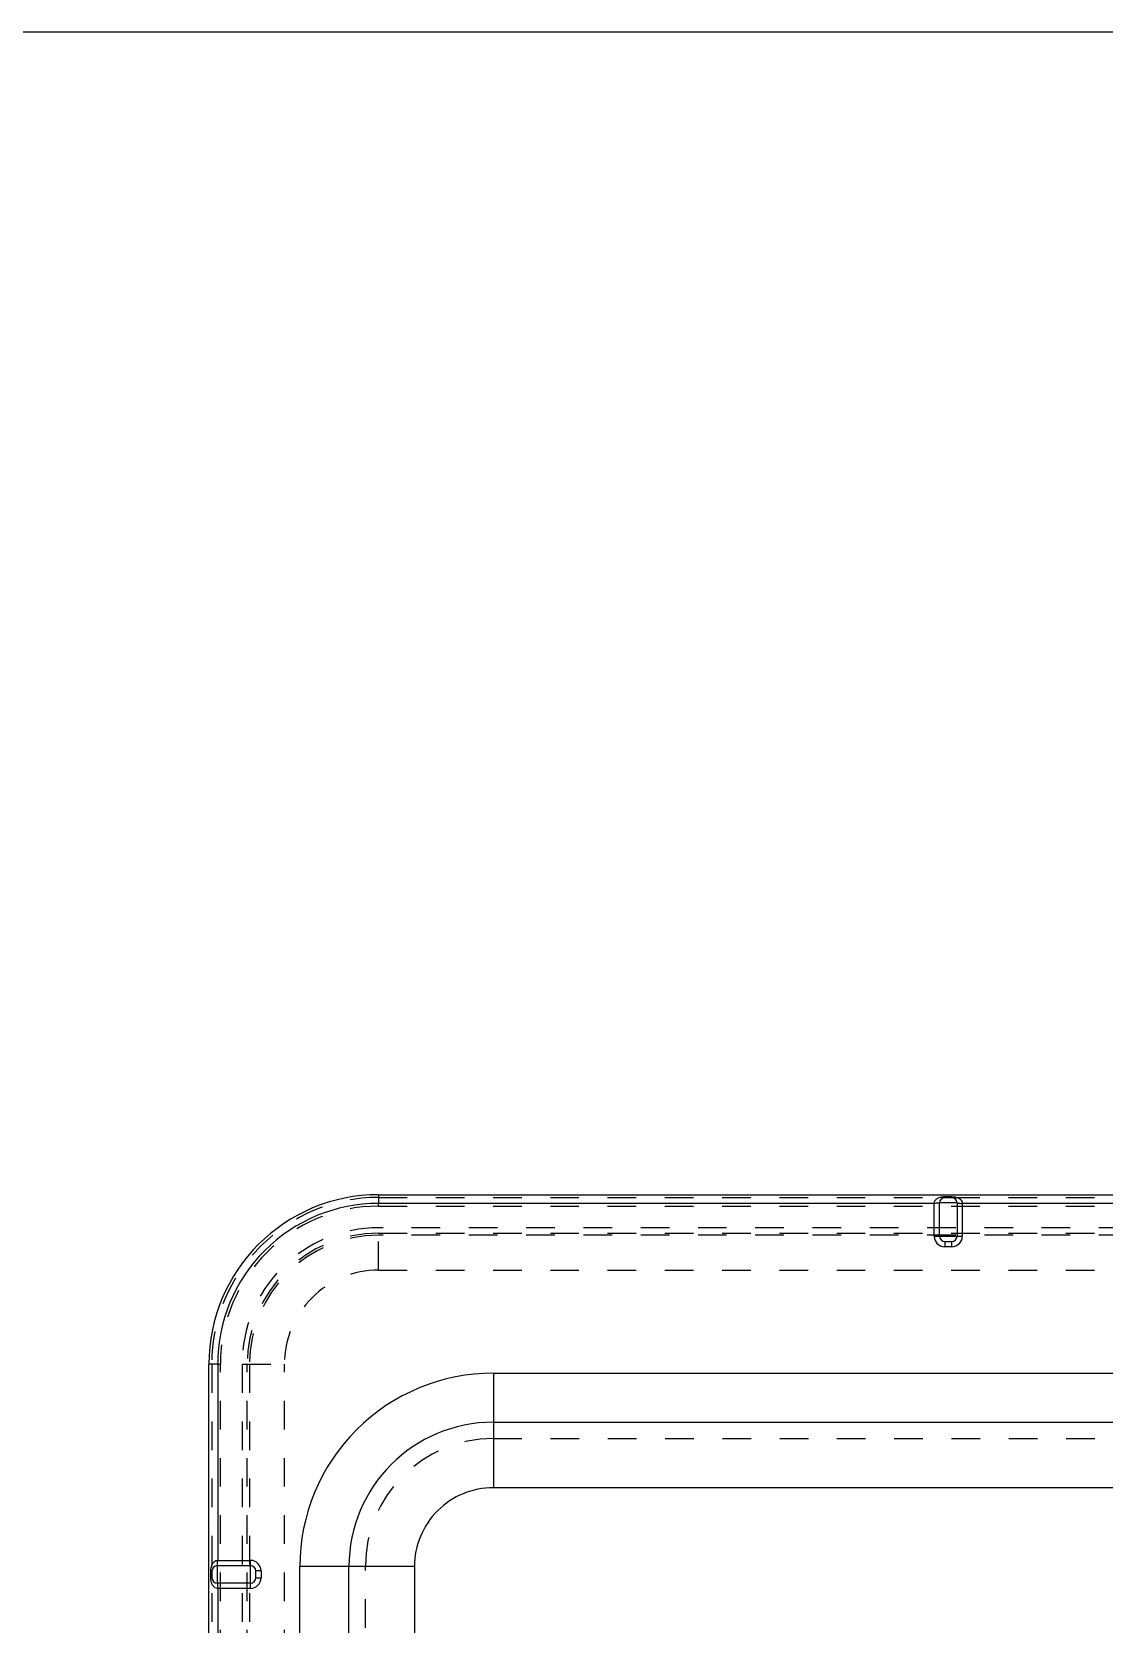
# Model space of a CAD drawing. Header units: millimetres. Extents: x 564 to 2602, y -1989 to 1042.
# Drawn here: x 979.3 to 1040.5, y 102.4 to 193.3 of the extents above; entities that cross this region are included whole.
import ezdxf

# ---------------------------------------------------------------- set-up
doc = ezdxf.new("R2010")
doc.units = ezdxf.units.MM
doc.header["$LTSCALE"] = 16.335
doc.linetypes.add('HIDDEN', pattern=[0.2, 0.1, -0.1])
doc.layers.get('0').update_dxf_attribs({"linetype": 'CONTINUOUS'})
doc.layers.add('DEFAULT_2', color=8, linetype='HIDDEN')

msp = doc.modelspace()

# ---------------------------------------------------------------- linework, layer by layer
at = {"color": 7, "linetype": 'Continuous'}
for p, q in [((999.114, 126.922), (999.114, 126.422)), ((999.114, 126.922), (1048.111, 126.922)), ((1030.814, 126.422), (999.114, 126.422)), ((1030.814, 124.547), (1030.814, 126.422)), ((1031.114, 124.548), (1031.114, 126.448)), ((1032.114, 126.448), (1031.114, 126.448)), ((1031.414, 126.748), (1031.414, 126.813)), ((1031.414, 126.813), (1031.814, 126.813)), ((1031.814, 126.748), (1031.414, 126.748)), ((1031.814, 126.748), (1031.814, 126.813)), ((1032.114, 126.448), (1032.114, 124.548)), ((1032.414, 126.422), (1032.414, 124.547)), ((1048.114, 126.422), (1032.414, 126.422)), ((1030.814, 124.548), (1032.414, 124.548)), ((1031.414, 124.248), (1031.414, 123.948)), ((1031.414, 124.248), (1031.814, 124.248)), ((1031.814, 123.948), (1031.414, 123.948)), ((1031.814, 123.948), (1031.814, 124.248)), ((989.44, 12.248), (989.44, 117.248)), ((989.94, 117.248), (989.44, 117.248)), ((989.94, 117.248), (989.94, 106.048)), ((1005.664, 116.736), (1005.664, 110.198)), ((1005.664, 116.736), (1049.815, 116.736)), ((1005.664, 113.934), (1087.564, 113.934)), ((1087.564, 110.198), (1005.664, 110.198)), ((989.548, 105.048), (989.548, 105.448)), ((989.614, 105.448), (989.548, 105.448)), ((989.614, 105.448), (989.614, 105.048)), ((989.914, 105.748), (989.914, 104.748)), ((989.914, 105.748), (991.814, 105.748)), ((989.94, 106.048), (991.814, 106.048)), ((991.814, 104.448), (991.814, 106.048)), ((992.114, 105.048), (992.114, 105.448)), ((992.414, 105.448), (992.114, 105.448)), ((992.414, 105.448), (992.414, 105.048)), ((994.625, 23.798), (994.625, 105.698)), ((1001.164, 105.698), (994.625, 105.698)), ((997.428, 23.798), (997.428, 105.698)), ((1001.164, 105.698), (1001.164, 23.798)), ((989.614, 105.048), (989.548, 105.048)), ((991.814, 104.748), (989.914, 104.748)), ((992.114, 105.048), (992.414, 105.048)), ((989.94, 104.448), (989.94, 25.048)), ((991.814, 104.448), (989.94, 104.448))]:
    msp.add_line(p, q, dxfattribs=at)
msp.add_lwpolyline([(634.203, 193.293), (1256.991, 193.293), (1256.991, -60.969), (634.203, -60.969)], close=True)
for centre, radius, start, end in [((999.114, 117.248), 9.674, 90, 180), ((999.114, 117.248), 9.174, 89.99976, 179.99999), ((1031.414, 126.448), 0.3, 90, 180), ((1031.814, 126.448), 0.3, 0, 90), ((1032.136, 126.431), 0.277, 16.99748, 26.23692), ((1031.414, 124.548), 0.6, 180.06531, 270.00049), ((1031.414, 124.548), 0.3, 180, 270), ((1031.814, 124.548), 0.3, 270, 0), ((1031.814, 124.548), 0.6, 269.99986, 359.93459), ((1005.664, 105.698), 11.038, 89.99958, 180.00042), ((1005.664, 105.698), 8.236, 90, 180), ((1005.664, 105.698), 4.5, 89.99997, 180.00003), ((989.914, 105.448), 0.3, 90, 180), ((989.931, 105.77), 0.277, 106.99748, 116.23692), ((991.814, 105.448), 0.6, 359.99951, 89.93495), ((991.814, 105.448), 0.3, 0, 90), ((989.914, 105.048), 0.3, 180, 270), ((991.814, 105.048), 0.6, 270.06566, 0.00014), ((991.814, 105.048), 0.3, 270, 360)]:
    msp.add_arc(centre, radius, start, end, dxfattribs=at)
for points, knots in [([(1030.814, 126.422), (1030.813, 126.475), (1030.842, 126.584), (1030.922, 126.656), (1030.964, 126.686)], [0, 0, 0, 0, 0.508304, 1, 1, 1, 1]), ([(1031.114, 126.448), (1031.114, 126.446), (1031.103, 126.444), (1031.089, 126.441), (1031.06, 126.438), (1031.023, 126.435), (1030.978, 126.432), (1030.908, 126.427), (1030.852, 126.424), (1030.814, 126.422)], [0, 0, 0, 0, 0.022073, 0.079643, 0.17191, 0.295901, 0.446847, 0.619598, 1, 1, 1, 1]), ([(1030.964, 126.686), (1031.02, 126.726), (1031.107, 126.766), (1031.197, 126.788), (1031.22, 126.793)], [0, 0, 0, 0, 0.74509, 1, 1, 1, 1]), ([(1031.995, 126.796), (1032.072, 126.781), (1032.221, 126.73), (1032.35, 126.623), (1032.385, 126.554)], [0, 0, 0, 0, 0.503081, 1, 1, 1, 1]), ([(1032.114, 126.448), (1032.114, 126.446), (1032.125, 126.445), (1032.139, 126.442), (1032.168, 126.439), (1032.204, 126.436), (1032.249, 126.432), (1032.32, 126.427), (1032.376, 126.424), (1032.414, 126.422)], [0, 0, 0, 0, 0.020967, 0.078375, 0.170765, 0.294999, 0.446203, 0.619176, 1, 1, 1, 1]), ([(989.566, 105.629), (989.581, 105.706), (989.631, 105.855), (989.738, 105.984), (989.808, 106.019)], [0, 0, 0, 0, 0.503081, 1, 1, 1, 1]), ([(989.914, 105.748), (989.916, 105.748), (989.916, 105.759), (989.92, 105.773), (989.922, 105.802), (989.926, 105.838), (989.929, 105.883), (989.934, 105.954), (989.937, 106.01), (989.94, 106.048)], [0, 0, 0, 0, 0.020967, 0.078375, 0.170765, 0.294999, 0.446203, 0.619176, 1, 1, 1, 1]), ([(989.676, 104.598), (989.636, 104.654), (989.596, 104.741), (989.573, 104.831), (989.569, 104.854)], [0, 0, 0, 0, 0.74509, 1, 1, 1, 1]), ([(989.94, 104.448), (989.886, 104.447), (989.778, 104.476), (989.705, 104.556), (989.676, 104.598)], [0, 0, 0, 0, 0.508304, 1, 1, 1, 1]), ([(989.914, 104.748), (989.916, 104.748), (989.918, 104.737), (989.921, 104.723), (989.924, 104.694), (989.927, 104.657), (989.93, 104.612), (989.934, 104.542), (989.937, 104.486), (989.94, 104.448)], [0, 0, 0, 0, 0.022073, 0.079643, 0.17191, 0.295901, 0.446847, 0.619598, 1, 1, 1, 1])]:
    msp.add_open_spline(points, degree=3, knots=knots, dxfattribs=at)
for points in [[(1031.22, 126.793), (1031.284, 126.806), (1031.349, 126.811), (1031.414, 126.813)], [(1031.814, 126.813), (1031.874, 126.811), (1031.935, 126.807), (1031.995, 126.796)], [(1032.401, 126.512), (1032.41, 126.483), (1032.414, 126.452), (1032.414, 126.422)], [(989.548, 105.448), (989.55, 105.508), (989.555, 105.569), (989.566, 105.629)], [(989.85, 106.035), (989.879, 106.044), (989.909, 106.048), (989.94, 106.048)], [(989.569, 104.854), (989.555, 104.918), (989.55, 104.983), (989.548, 105.048)]]:
    msp.add_open_spline(points, degree=3, dxfattribs=at)
at = {"layer": 'DEFAULT_2', "color": 8, "linetype": 'HIDDEN'}
for p, q in [((999.114, 126.765), (1059.5, 126.765)), ((999.114, 126.265), (999.114, 126.422)), ((999.114, 126.265), (1060, 126.265)), ((999.114, 122.614), (999.114, 125.033)), ((1094.114, 125.033), (999.114, 125.033)), ((999.114, 124.733), (1094.114, 124.733)), ((1094.114, 124.611), (999.114, 124.611)), ((999.114, 122.614), (1094.114, 122.614)), ((989.597, 117.248), (989.597, 12.248)), ((989.94, 117.248), (990.097, 117.248)), ((990.097, 12.248), (990.097, 117.248)), ((991.329, 117.248), (991.329, 12.248)), ((991.329, 117.248), (993.748, 117.248)), ((991.629, 12.248), (991.629, 117.248)), ((991.75, 117.248), (991.75, 12.248)), ((993.748, 12.248), (993.748, 117.248)), ((1005.664, 113), (1087.564, 113)), ((998.362, 23.798), (998.362, 105.698))]:
    msp.add_line(p, q, dxfattribs=at)
for centre, radius, start, end in [((999.114, 117.248), 9.517, 90, 180), ((999.114, 117.248), 9.017, 90.00001, 179.99999), ((999.114, 117.248), 7.785, 89.99991, 180.00009), ((999.114, 117.248), 7.485, 90, 180), ((999.114, 117.248), 7.363, 90, 180), ((999.114, 117.248), 5.366, 89.99993, 180.00007), ((1005.664, 105.698), 7.302, 90, 180)]:
    msp.add_arc(centre, radius, start, end, dxfattribs=at)

doc.saveas('drawing.dxf')
